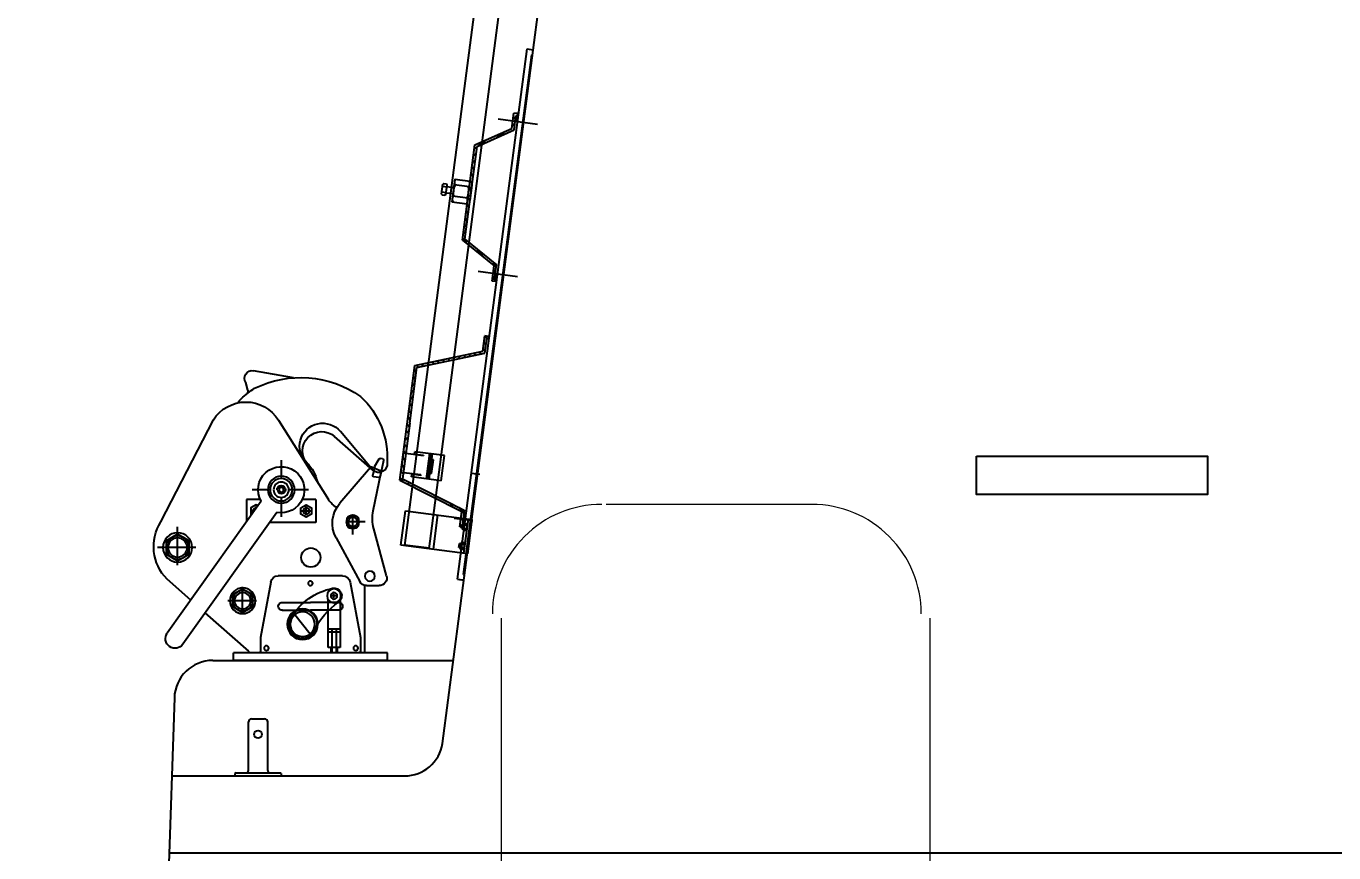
# Model space of a CAD drawing. Header units: millimetres. Extents: x -4 to 3776, y -4 to 4079.
# Drawn here: x 226.1 to 233.01, y 539.42 to 543.79 of the extents above; entities that cross this region are included whole.
import ezdxf
from ezdxf import colors
from ezdxf.entities.mleader import LeaderData, LeaderLine
from ezdxf.math import Vec2, Vec3

# ---------------------------------------------------------------- set-up
doc = ezdxf.new("R2010")
doc.units = ezdxf.units.MM
for name, pattern in [('ACAD_ISO02W100', [15, 12, -3]), ('CENTER', [2, 1.25, -0.25, 0.25, -0.25]), ('CENTER2', [1.125, 0.75, -0.125, 0.125, -0.125])]:
    doc.linetypes.add(name, pattern=pattern)
for name, color, linetype in [('01-equipment', 3, 'Continuous'), ('03-input', 3, 'Continuous'), ('BK_kedu', 255, 'Continuous'), ('PDF_1', 7, 'Continuous')]:
    doc.layers.add(name, color=color, linetype=linetype)
doc.styles.get("Standard").update_dxf_attribs({"font": 'arial.ttf'})

# ---------------------------------------------------------------- blocks, each defined once
blk = doc.blocks.new('A$C480C00B7')
at = {"layer": '03-input', "color": 0, "linetype": 'Continuous'}
for p, q in [((4.1, 162.4), (8.4, 141.8)), ((5.7, 164.7), (8.2, 165.3)), ((18.6, 154.1), (8.4, 149.8)), ((10.3, 164.3), (15.8, 154.7)), ((16, 154.1), (18.2, 143.9)), ((20.9, 153.6), (60.9, 107.1)), ((17.6, 97.3), (7.2, 147.6)), ((10.8, 140.3), (16.6, 141.5)), ((0.2, 12.6), (16.9, 74)), ((65.8, 62), (35.1, 5.2)), ((26.3, 0), (9.8, 0))]:
    blk.add_line(p, q, dxfattribs=at)
for centre, radius in [((44.1, 82.9), 8.5), ((21.9, 12.4), 6.5)]:
    blk.add_circle(centre, radius, dxfattribs=at)
for centre, radius, start, end in [((6.1, 162.8), 2, 101.7403, 191.7403), ((8.6, 163.3), 2, 29.9161, 101.7403), ((14.1, 153.7), 2, 11.7403, 29.9161), ((19.4, 152.3), 2, 40.7473, 112.7492), ((9.2, 148), 2, 112.7492, 191.7403), ((10.4, 142.2), 2, 191.7403, 281.7403), ((16.2, 143.4), 2, 281.7403, 11.7403), ((30.6, 81), 40, 331.5913, 40.7473), ((-31.3, 87.1), 50, 344.7212, 11.7403), ((9.8, 10), 10, 164.7212, 270), ((26.3, 10), 10, 270, 331.5913)]:
    blk.add_arc(centre, radius, start, end, dxfattribs=at)
blk = doc.blocks.new('A$C67EC23AD')
at = {"layer": '03-input', "color": 0, "linetype": 'Continuous'}
for centre, radius in [((10, 58.9), 4.25), ((48.9, 20), 20), ((48.9, 20), 16)]:
    blk.add_circle(centre, radius, dxfattribs=at)
for centre, radius, start, end in [((10, 58.9), 10, 74.825, 231.8158), ((-7.3, -9.3), 80.3, 27.2499, 75.9058), ((-58, -27.6), 100, 23.9914, 51.8158), ((48.9, 20), 17, 203.9914, 28.9664)]:
    blk.add_arc(centre, radius, start, end, dxfattribs=at)
blk = doc.blocks.new('hook-a')
at = {"layer": '03-input', "color": 0, "linetype": 'Continuous'}
for p, q in [((122.1, 367.2), (173.8, 376.4)), ((181.3, 351.2), (183.9, 361)), ((141.5, 312.4), (76.6, 209.1)), ((294.2, 180), (226, 312.7)), ((19.1, 247.4), (61.1, 297.5)), ((19.1, 247.4), (68.7, 291.1)), ((92.9, 209.3), (110.6, 209.3)), ((92.9, 209.3), (92.9, 179.3)), ((107.9, 209.3), (110.6, 209.3)), ((163.9, 206.8), (285.9, 35.6)), ((165.2, 209.3), (167.9, 209.3)), ((165.2, 209.3), (182.9, 209.3)), ((182.9, 209.3), (182.9, 180.1)), ((143.6, 192.3), (265.5, 21.1)), ((92.9, 179.3), (152.8, 179.3)), ((272.5, 123.9), (272.5, 173.6)), ((257.5, 155.5), (272.5, 164.2)), ((257.5, 138.2), (257.5, 155.5)), ((272.5, 164.2), (287.5, 155.5)), ((287.5, 155.5), (287.5, 138.2)), ((248.6, 146.8), (298.6, 146.8)), ((272.5, 129.5), (257.5, 138.2)), ((287.5, 138.2), (272.5, 129.5)), ((58.3, 110), (141.7, 110)), ((255.3, 78.5), (286.1, 105.7)), ((30, 97.5), (30, 10)), ((30, 97.5), (30, 10)), ((48.5, 101.8), (35, 30)), ((69.4, 81.4), (69.4, 86.4)), ((151.5, 101.8), (165, 30)), ((174.8, 85.1), (188, 92.7)), ((174.8, 69.9), (174.8, 85.1)), ((188, 59.5), (188, 95.5)), ((188, 92.7), (201.2, 85.1)), ((201.2, 85.1), (201.2, 69.9)), ((61.4, 79.8), (61.4, 16.9)), ((63.5, 75.3), (100, 75.3)), ((66.9, 83.9), (71.9, 83.9)), ((77.4, 79.8), (77.4, 16.9)), ((136.5, 75.3), (100, 75.3)), ((169.9, 77.5), (207.2, 77.5)), ((188, 62.3), (174.8, 69.9)), ((201.2, 69.9), (188, 62.3)), ((63.5, 65.3), (100, 65.3)), ((136.5, 65.3), (100, 65.3)), ((120.2, 59.5), (100.2, 34.5)), ((180, 11.9), (236.5, 61.8)), ((61.4, 36.9), (77.4, 36.9)), ((35, 30), (35, 12)), ((165, 30), (165, 12)), ((0, 10), (200, 10)), ((0, 0), (0, 10)), ((0, 0), (200, 0)), ((37, 10), (163, 10)), ((61.4, 16.9), (77.1, 16.9)), ((65.4, 16.9), (65.4, 10)), ((66.4, 16.9), (66.4, 10)), ((72.4, 16.9), (72.4, 10)), ((73.4, 16.9), (73.4, 10)), ((180, 10), (180, 11.9)), ((200, 0), (200, 10))]:
    blk.add_line(p, q, dxfattribs=at)
at = {"layer": '03-input', "color": 0, "linetype": 'CENTER'}
for p, q in [((137.9, 260.2), (137.9, 186.6)), ((102.5, 221.8), (175.8, 221.8))]:
    blk.add_line(p, q, dxfattribs=at)
at = {"layer": '03-input', "color": 0, "linetype": 'CENTER', "ltscale": 0.5}
blk.add_line((45, 163.8), (45, 196.2), dxfattribs=at)
at = {"layer": '03-input', "color": 0, "linetype": 'CENTER', "ltscale": 0.35}
for p, q in [((45, 164), (45, 196)), ((112.5, 194.3), (98.4, 194.3)), ((105.4, 188.6), (105.4, 200)), ((170.4, 197.7), (170.4, 200)), ((172.8, 194.3), (177.5, 194.3)), ((29, 180), (61, 180)), ((37.7, 174.7), (37.7, 185.3)), ((52.3, 174.7), (52.3, 185.3))]:
    blk.add_line(p, q, dxfattribs=at)
at = {"layer": '03-input', "color": 0, "linetype": 'ACAD_ISO02W100', "ltscale": 0.4}
for p, q in [((77.4, 40.9), (61.4, 40.9)), ((66.4, 40.9), (66.4, 16.9)), ((72.4, 40.9), (72.4, 16.9))]:
    blk.add_line(p, q, dxfattribs=at)
at = {"layer": '03-input', "color": 0, "linetype": 'Continuous'}
blk.add_lwpolyline([(112.4, 198.3), (105.4, 202.4), (98.4, 198.3), (98.4, 190.2), (105.4, 186.2), (112.4, 190.2)], close=True, dxfattribs=at)
blk.add_lwpolyline([(168.1, 201), (170.4, 202.4), (177.4, 198.3), (177.4, 190.2), (176.2, 189.5)], dxfattribs=at)
for centre, radius in [((137.9, 221.8), 17.5), ((137.9, 221.8), 17.5), ((137.9, 221.8), 14.5), ((137.9, 221.8), 10), ((137.9, 221.8), 5), ((137.9, 221.8), 3), ((105.4, 194.3), 4), ((45, 180), 6), ((272.5, 146.8), 19), ((272.5, 146.8), 15), ((272.5, 146.8), 12.5), ((272.5, 146.8), 12.5), ((272.5, 146.8), 12.5), ((272.5, 146.8), 12.5), ((100, 100.2), 3), ((69.4, 83.9), 9), ((69.4, 83.9), 4.25), ((188, 77.5), 13.2), ((110.2, 47.1), 19), ((41.2, 16), 3), ((157.2, 16), 3)]:
    blk.add_circle(centre, radius, dxfattribs=at)
at = {"layer": '03-input', "color": 0, "linetype": 'Continuous', "ltscale": 2}
for radius in [16.7, 10.6, 10.6]:
    blk.add_circle((188, 77.5), radius, dxfattribs=at)
at = {"layer": '03-input', "color": 0, "linetype": 'Continuous'}
for centre, radius, start, end in [((175.6, 366.6), 10, 325.88, 100.0762), ((112.7, 232.6), 135, 63.706, 125.2006), ((107.3, 264), 107.1, 132.5461, 183.8823), ((102.9, 246), 128.2, 47.4002, 57.0988), ((186.1, 349.9), 5, 165.2097, 231.3112), ((38.6, 209.1), 200.1, 38.8937, 40.9895), ((183.8, 285.8), 50, 32.4397, 147.875), ((84.1, 278.2), 30, 313.6367, 140.0357), ((85.2, 272.3), 25, 316.1761, 131.3648), ((11.3, 255.2), 11, 171.963, 315.0967), ((137.9, 221.8), 48, 133.6367, 167.6541), ((137.9, 221.8), 30, 330.0811, 280.8325), ((137.9, 221.8), 5.5, 0, 270), ((51.2, 225), 30, 299.122, 327.875), ((45, 180), 9, 35.7954, 144.2046), ((170.4, 194.3), 4, 335.1179, 95.7957), ((45, 180), 9, 215.7954, 324.2046), ((243.5, 147.9), 60, 315.2758, 32.3414), ((58.3, 100), 10, 90, 169.3803), ((141.7, 100), 10, 10.6197, 90), ((63.3, 70.3), 5.01, 87.2007, 272.7993), ((136.7, 70.3), 5.01, 267.2007, 92.7993), ((275.7, 28.3), 12.5, 215.4568, 35.4568), ((37, 12), 2, 180, 270), ((163, 12), 2, 270, 0)]:
    blk.add_arc(centre, radius, start, end, dxfattribs=at)
blk.add_blockref('A$C480C00B7', (0.9, 97.2), dxfattribs=at)
at = {"layer": '03-input', "color": 0, "linetype": 'Continuous', "rotation": 2.905075325396412}
blk.add_blockref('A$C67EC23AD', (62.4, 24.6), dxfattribs=at)
blk = doc.blocks.new('A$C4EFE2257')
at = {"layer": '03-input', "color": 0, "linetype": 'Continuous'}
for p, q in [((4, 27.1), (4, 53.6)), ((29, 53.6), (4, 53.6)), ((29, 27.1), (29, 53.6)), ((0, 38.7), (4, 38.7)), ((0, 0), (0, 38.7)), ((3.5, 27.1), (3.5, 38.7)), ((29, 38.7), (33, 38.7)), ((29.5, 27.1), (29.5, 38.7)), ((33, 0), (33, 38.7)), ((33, 19.5), (0, 19.5)), ((0, 17.6), (33, 17.6)), ((4, 27.1), (3.5, 27.1)), ((7.5, 17.6), (7.5, 19.5)), ((25.5, 17.6), (25.5, 19.5)), ((29.5, 27.1), (29, 27.1)), ((0, 15.6), (33, 15.6)), ((7.5, 13.6), (7.5, 15.6)), ((7.5, 13.6), (25.5, 13.6)), ((25.5, 13.6), (25.5, 15.6)), ((0, 0), (33, 0))]:
    blk.add_line(p, q, dxfattribs=at)
blk = doc.blocks.new('PROFILPR')
at = {"layer": '03-input', "color": 0, "linetype": 'Continuous'}
for p, q in [((-22.5, 87), (22.5, 87)), ((-22.5, 0), (-22.5, 87)), ((22.5, 87), (22.5, 0)), ((22.5, 45), (-22.5, 45)), ((22.5, 5), (-22.5, 5)), ((22.5, 0), (-22.5, 0)), ((-17.6, 10), (-17.6, 5)), ((-8.9, 10), (-17.6, 10)), ((-17.6, 5), (-8.9, 5)), ((-15.7, 5), (-15.7, 12)), ((-15.7, 12), (-10.7, 12)), ((-15.7, 9), (-15.7, 7.5)), ((-15.7, 6), (-15.7, 7.5)), ((-10.7, 5), (-15.7, 5)), ((-10.8, 7.5), (-10.8, 9)), ((-10.8, 7.5), (-10.8, 6)), ((-10.7, 5), (-10.7, 12)), ((-8.9, 5), (-8.9, 10)), ((7.5, 10), (7.5, 5)), ((16.2, 10), (7.5, 10)), ((7.5, 5), (16.2, 5)), ((9.4, 5), (9.4, 12)), ((9.4, 12), (14.4, 12)), ((9.4, 9), (9.4, 7.5)), ((9.4, 6), (9.4, 7.5)), ((14.4, 5), (9.4, 5)), ((14.3, 7.5), (14.3, 9)), ((14.3, 7.5), (14.3, 6)), ((14.4, 5), (14.4, 12)), ((16.2, 5), (16.2, 10))]:
    blk.add_line(p, q, dxfattribs=at)
for points in [[(-17.6, 10, -0.053714), (-16.8, 9.9, -0.06756), (-16.2, 9.7, -0.105274), (-15.8, 9.3, -0.168253), (-15.7, 9, -0.168253)], [(-17.6, 5, 0.053714), (-16.8, 5.1, 0.06756), (-16.2, 5.3, 0.105274), (-15.8, 5.7, 0.168253), (-15.7, 6, 0.168253)], [(-10.8, 9, 0.200825), (-10.9, 9.3, 0.097941), (-11.5, 9.7, 0.055066), (-12.2, 9.9, 0.041895), (-13.2, 10, 0.041895), (-14.2, 9.9, 0.055066), (-14.9, 9.7, 0.097941), (-15.5, 9.3, 0.200825), (-15.7, 9, 0.200825)], [(-10.8, 6, -0.200825), (-10.9, 5.7, -0.097941), (-11.5, 5.3, -0.055066), (-12.2, 5.1, -0.041895), (-13.2, 5, -0.041895), (-14.2, 5.1, -0.055066), (-14.9, 5.3, -0.097941), (-15.5, 5.7, -0.200825), (-15.7, 6, -0.200825)], [(-8.9, 10, 0.053714), (-9.6, 9.9, 0.06756), (-10.2, 9.7, 0.105274), (-10.6, 9.3, 0.168253), (-10.8, 9, 0.168253)], [(-8.9, 5, -0.053714), (-9.6, 5.1, -0.06756), (-10.2, 5.3, -0.105274), (-10.6, 5.7, -0.168253), (-10.8, 6, -0.168253)], [(7.5, 10, -0.053714), (8.3, 9.9, -0.06756), (8.9, 9.7, -0.105274), (9.3, 9.3, -0.168253), (9.4, 9, -0.168253)], [(7.5, 5, 0.053714), (8.3, 5.1, 0.06756), (8.9, 5.3, 0.105274), (9.3, 5.7, 0.168253), (9.4, 6, 0.168253)], [(14.3, 9, 0.200825), (14.2, 9.3, 0.097941), (13.6, 9.7, 0.055066), (12.9, 9.9, 0.041895), (11.9, 10, 0.041895), (10.9, 9.9, 0.055066), (10.2, 9.7, 0.097941), (9.6, 9.3, 0.200825), (9.4, 9, 0.200825)], [(14.3, 6, -0.200825), (14.2, 5.7, -0.097941), (13.6, 5.3, -0.055066), (12.9, 5.1, -0.041895), (11.9, 5, -0.041895), (10.9, 5.1, -0.055066), (10.2, 5.3, -0.097941), (9.6, 5.7, -0.200825), (9.4, 6, -0.200825)], [(16.2, 10, 0.053714), (15.5, 9.9, 0.06756), (14.9, 9.7, 0.105274), (14.5, 9.3, 0.168253), (14.3, 9, 0.168253)], [(16.2, 5, -0.053714), (15.5, 5.1, -0.06756), (14.9, 5.3, -0.105274), (14.5, 5.7, -0.168253), (14.3, 6, -0.168253)]]:
    blk.add_lwpolyline(points, format="xyb", dxfattribs=at)
blk = doc.blocks.new('救生艇侧视')
at = {"layer": '03-input', "linetype": 'Continuous'}
h = blk.add_hatch(dxfattribs=at)
h.set_pattern_fill('ANSI31', color=0, scale=50, angle=-7.4667, style=0)
h.set_pattern_definition([(37.53333, (-4008.6863, -718.141), (-3.807643, 4.956244), [])])
h.paths.add_polyline_path([(-2548.5, 2254.8), (-2500.3, 2276.3), (-2497.9, 2294.8), (-2495.9, 2294.5), (-2495.5, 2297.5), (-2500.5, 2298.1), (-2503.1, 2278.3), (-2551.2, 2256.9), (-2557.9, 2206, -0.007819), (-2557.9, 2205.8), (-2558.8, 2198.9), (-2555.9, 2198.5), (-2554.4, 2209.4)])
h = blk.add_hatch(dxfattribs=at)
h.set_pattern_fill('ANSI31', color=0, scale=50, angle=-7.4667, style=0)
h.set_pattern_definition([(307.53333, (-3209.054, 5383.0976), (-4.956244, -3.807643), [])])
h.paths.add_polyline_path([(-2564.3, 2134.2), (-2523.3, 2101.1), (-2525.7, 2082.6), (-2523.7, 2082.3), (-2524.1, 2079.4), (-2529, 2080), (-2526.4, 2099.8), (-2567.5, 2133), (-2560.8, 2183.9, 0.007819), (-2560.8, 2184.1), (-2559.9, 2191), (-2556.9, 2190.6), (-2558.3, 2179.7)])
h = blk.add_hatch(dxfattribs=at)
h.set_pattern_fill('ANSI31', color=0, scale=50, angle=82.5333, style=0)
h.set_pattern_definition([(127.53333, (-3996.6007, -625.9264), (-4.956244, -3.807643), [])])
h.paths.add_polyline_path([(-2538.3, 1986.3), (-2535.8, 2005.3), (-2533.8, 2005), (-2533.4, 2008), (-2538.4, 2008.6), (-2541, 1988.8), (-2629.2, 1970.1), (-2638.9, 1895.7), (-2635.9, 1895.3), (-2626.5, 1967.6)])
h.paths.add_polyline_path([(-2635.9, 1895.3), (-2638.9, 1895.7), (-2648.7, 1821.4), (-2638, 1816), (-2636.6, 1818.6), (-2645.4, 1823.1)])
h.paths.add_polyline_path([(-2581.7, 1790.8), (-2583.1, 1788.1), (-2568.3, 1780.6), (-2570.9, 1760.7), (-2565.9, 1760.1), (-2565.5, 1763.1), (-2567.5, 1763.3), (-2565, 1782.3)])
at = {"layer": '03-input', "color": 0, "linetype": 'Continuous'}
for p, q in [((-2642.3, 1736.2), (-2549.5, 2446.7)), ((-2610.6, 1732), (-2517.8, 2442.5)), ((-2593.3, 1479), (-2468.2, 2436.1)), ((-2573.8, 1692.5), (-2483.5, 2381.7)), ((-2483.5, 2381.7), (-2475.4, 2380.6)), ((-2565.9, 1698.6), (-2477.4, 2373.8)), ((-2477.4, 2373.8), (-2476.3, 2373.7)), ((-2503.1, 2278.3), (-2500.5, 2298.1)), ((-2495.5, 2297.5), (-2500.5, 2298.1)), ((-2500.3, 2276.3), (-2497.9, 2294.8)), ((-2495.9, 2294.5), (-2497.9, 2294.8)), ((-2496.8, 2287.4), (-2495.5, 2297.5)), ((-2495.5, 2297.5), (-2494.5, 2297.4)), ((-2551.2, 2256.9), (-2503.1, 2278.3)), ((-2548.5, 2254.8), (-2500.3, 2276.3)), ((-2521.1, 2290.6), (-2470.1, 2283.9)), ((-2567.5, 2133), (-2551.2, 2256.9)), ((-2564.3, 2134.2), (-2548.5, 2254.8)), ((-2577.2, 2212.4), (-2581.1, 2182.7)), ((-2577.2, 2212.4), (-2557.4, 2209.8)), ((-2561.3, 2180.1), (-2557.4, 2209.8)), ((-2594.4, 2193), (-2592.7, 2205.9)), ((-2594.4, 2193), (-2593.6, 2191.8)), ((-2594.1, 2195.7), (-2588.6, 2195)), ((-2593.6, 2191.8), (-2590.1, 2191.4)), ((-2593.1, 2203.1), (-2587.6, 2202.4)), ((-2591.6, 2206.7), (-2592.7, 2205.9)), ((-2591.6, 2206.7), (-2588.1, 2206.3)), ((-2589, 2192.2), (-2590.1, 2191.4)), ((-2589, 2192.2), (-2587.3, 2205.1)), ((-2588.6, 2194.7), (-2579.7, 2193.6)), ((-2588.1, 2206.3), (-2587.3, 2205.1)), ((-2587.6, 2202.7), (-2578.7, 2201.5)), ((-2558.4, 2202.4), (-2578.2, 2205)), ((-2559.9, 2191), (-2556.9, 2190.6)), ((-2558.8, 2198.9), (-2555.9, 2198.5)), ((-2555.1, 2204.5), (-2557.7, 2184.6)), ((-2581.1, 2182.7), (-2561.3, 2180.1)), ((-2560.3, 2187.5), (-2580.2, 2190.1)), ((-2567.5, 2133), (-2526.4, 2099.8)), ((-2564.3, 2134.2), (-2523.3, 2101.1)), ((-2547.1, 2092.7), (-2496.1, 2086)), ((-2529, 2080), (-2526.4, 2099.8)), ((-2525.7, 2082.6), (-2523.3, 2101.1)), ((-2524.1, 2079.4), (-2522.8, 2089.5)), ((-2524.1, 2079.4), (-2529, 2080)), ((-2523.7, 2082.3), (-2525.7, 2082.6)), ((-2524.1, 2079.4), (-2523.1, 2079.2)), ((-2541, 1988.8), (-2538.4, 2008.6)), ((-2533.4, 2008), (-2538.4, 2008.6)), ((-2538.3, 1986.3), (-2535.8, 2005.3)), ((-2533.8, 2005), (-2535.8, 2005.3)), ((-2533.4, 2008), (-2533.8, 2005)), ((-2533.4, 2008), (-2532.5, 2007.8)), ((-2629.2, 1970.1), (-2541, 1988.8)), ((-2648.7, 1821.4), (-2629.2, 1970.1)), ((-2626.5, 1967.6), (-2538.3, 1986.3)), ((-2635.9, 1895.3), (-2626.5, 1967.6)), ((-2635.9, 1895.3), (-2645.4, 1823.1)), ((-2648.7, 1821.4), (-2568.3, 1780.6)), ((-2645.4, 1823.1), (-2565, 1782.3)), ((-2638, 1816), (-2636.6, 1818.6)), ((-2555.7, 1830.4), (-2544.8, 1828.9)), ((-2583.1, 1788.1), (-2581.7, 1790.8)), ((-2570.9, 1760.7), (-2568.3, 1780.6)), ((-2565, 1782.3), (-2567.5, 1763.3)), ((-2565.9, 1760.1), (-2570.9, 1760.7)), ((-2565.5, 1763.1), (-2567.5, 1763.3)), ((-2565.9, 1760.1), (-2564.9, 1760)), ((-2642.2, 1737.2), (-2610.5, 1733.1)), ((-2565.9, 1698.6), (-2564.6, 1698.4)), ((-2573.8, 1692.5), (-2566.8, 1691.6)), ((-2573.8, 1692.5), (-2565.6, 1691.5)), ((-2891.5, 1587), (-2579.2, 1587)), ((-2941.5, 1538.5), (-2950, 1277)), ((-2845.3, 1444), (-2845.3, 1507)), ((-2841.3, 1511), (-2824.3, 1511)), ((-2820.3, 1444), (-2820.3, 1507)), ((-2944.7, 1437), (-2642.6, 1437)), ((-2862.8, 1440), (-2862.8, 1437)), ((-2862.8, 1437), (-2802.8, 1437)), ((-2861.8, 1441), (-2832.8, 1441)), ((-2832.8, 1441), (-2803.8, 1441)), ((-2802.8, 1440), (-2802.8, 1437)), ((-2948.1, 1337), (1147.2, 1337))]:
    blk.add_line(p, q, dxfattribs=at)
at = {"layer": '03-input', "color": 0, "linetype": 'CENTER2'}
blk.add_line((-2578.3, 1771.8), (-2539, 1766.7), dxfattribs=at)
at = {"layer": '03-input', "color": 0, "linetype": 'Continuous'}
blk.add_lwpolyline([(-1900.1, 1852.4), (-1600.1, 1852.4), (-1600.1, 1802.4), (-1900.1, 1802.4)], close=True, dxfattribs=at)
for centre, radius in [((-2764.3, 1720.7), 12.5), ((-2832.8, 1491), 5)]:
    blk.add_circle(centre, radius, dxfattribs=at)
for centre, radius, start, end in [((-2571.9, 2207.7), 5.96, 130.8533, 208.8999), ((-2563.8, 2206.6), 5.96, 316.1668, 34.2134), ((-2554.6, 2194.3), 24.8, 154.9421, 190.1246), ((-2584, 2198.2), 24.8, 334.9421, 10.1246), ((-2574.7, 2185.8), 5.96, 136.1668, 214.2134), ((-2566.7, 2184.8), 5.96, 310.8533, 28.8999), ((-2891.5, 1537), 50, 90, 178.2152), ((-2841.3, 1507), 4, 90, 180), ((-2824.3, 1507), 4, 0, 90), ((-2642.6, 1487), 50, 270, 350.8969), ((-2848.3, 1444), 3, 270, 0), ((-2817.3, 1444), 3, 180, 270), ((-2861.8, 1440), 1, 90, 180), ((-2803.8, 1440), 1, 0, 90)]:
    blk.add_arc(centre, radius, start, end, dxfattribs=at)
at = {"layer": '03-input', "color": 0, "linetype": 'Continuous', "xscale": -1}
blk.add_blockref('hook-a', (-2664.8, 1587), dxfattribs=at)
at = {"layer": '03-input', "color": 0, "linetype": 'Continuous', "rotation": 82.55396890325764}
for name, p in [('A$C4EFE2257', (-2595, 1820.5)), ('PROFILPR', (-2558.1, 1747.9))]:
    blk.add_blockref(name, p, dxfattribs=at)

msp = doc.modelspace()

# ---------------------------------------------------------------- linework, layer by layer
at = {"layer": 'PDF_1', "lineweight": 0}
for points in [[(230.2767, 541.2571), (229.167, 541.2571)], [(228.6122, 540.6565), (228.6122, 538.7145)], [(230.8778, 538.7145), (230.8778, 540.6565)]]:
    msp.add_lwpolyline(points, dxfattribs=at)
for centre, start, end in [((229.1439, 540.6796), 89.99976, 180.00024), ((230.2536, 540.6796), 359.99976, 90.00024)]:
    msp.add_arc(centre, 0.578, start, end, dxfattribs=at)

# ---------------------------------------------------------------- block references
at = {"layer": '01-equipment', "linetype": 'Continuous', "xscale": 0.00406911675591271, "yscale": 0.00406911675591271, "zscale": 0.00406911675591271}
msp.add_blockref('救生艇侧视', (238.8547, 533.9749), dxfattribs=at)

# ---------------------------------------------------------------- leaders
at = {"layer": 'BK_kedu'}
ml = msp.add_multileader_mtext('Standard', dxfattribs=at)
ml.set_content('', color=256)
ml.set_leader_properties()
ml.build(insert=Vec2(0, 0))
ml.multileader.update_dxf_attribs({"text_right_attachment_type": 6, "dogleg_length": 0.36, "arrow_head_size": 0.18})
ctx = ml.context
ctx.base_point, ctx.char_height, ctx.arrow_head_size, ctx.landing_gap_size, ctx.plane_origin = Vec3(3775.9986, 4079.3284), 0.18, 0.18, 0.09, Vec3(3774.6386, 4079.3284)
ctx.right_attachment = 6
notes = []
notes.append((ctx, [(0, (0, 0, 0), (0, 0), (1, 0), 1, [])]))
ctx.mtext.insert, ctx.mtext.flow_direction = Vec3(3776.0886, 4079.4184), 5
for ctx, leaders in notes:
    for number, flags, end, landing, length, lines in leaders:
        leader = LeaderData()
        leader.index, (leader.has_last_leader_line, leader.has_dogleg_vector, leader.attachment_direction) = number, flags
        leader.last_leader_point, leader.dogleg_vector, leader.dogleg_length = Vec3(end), Vec3(landing), length
        for number, points, colour, breaks in lines:
            line = LeaderLine()
            line.index, line.vertices, line.color, line.breaks = number, Vec3.list(points), colors.encode_raw_color(colour), breaks
            leader.lines.append(line)
        ctx.leaders.append(leader)

doc.saveas('drawing.dxf')
